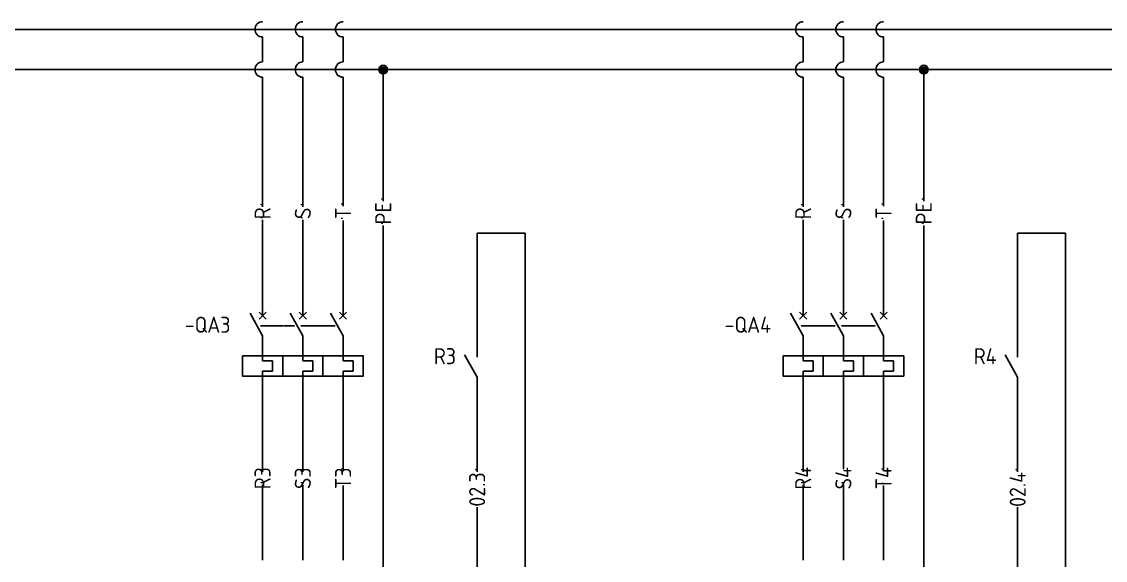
# Model space of a CAD drawing. Header units: millimetres. Extents: x 67033 to 212947, y 35102 to 335921.
# Drawn here: x 70400 to 72046, y 168049 to 168867 of the extents above; entities that cross this region are included whole.
import ezdxf
from ezdxf.enums import TextEntityAlignment as Align

# ---------------------------------------------------------------- set-up
doc = ezdxf.new("R2010")
doc.units = ezdxf.units.MM
doc.linetypes.add('DASHED', pattern=[0.75, 0.5, -0.25])
for name, color, linetype in [('LINK', 9, 'DASHED'), ('MISC', 2, 'Continuous'), ('RED_2.5mm^2', 1, 'Continuous'), ('SYMS', 7, 'Continuous'), ('TAGS', 51, 'Continuous')]:
    doc.layers.add(name, color=color, linetype=linetype)
doc.styles.add('WD_IEC', font='isocp2.shx', dxfattribs={"width": 0.9, "height": 4})

# ---------------------------------------------------------------- blocks, each defined once
blk = doc.blocks.new('VCB11TH')
for p, q in [((0, 7.5), (0, 2.5)), ((0, -2.5), (-3.12, 3.12)), ((-0.88, 3.38), (0.88, 1.62)), ((-0.88, 1.62), (0.88, 3.38)), ((0, -2.5), (0, -8.75)), ((0, -8.75), (2.5, -8.75)), ((2.5, -8.75), (2.5, -11.25)), ((0, -11.25), (0, -12.5)), ((2.5, -11.25), (0, -11.25)), ((0, -12.5), (0, -17.5))]:
    blk.add_line(p, q)
blk.add_lwpolyline([(-5, -7.5), (-5, -12.5), (5, -12.5), (5, -7.5)], close=True)
at = {"style": 'WD_IEC'}
for tag, p in [('INST', (-8, 5.25)), ('LOC', (-8, 1.75)), ('TAG1', (-8, -1.75)), ('RATING1', (-8, -6.35)), ('DESC1', (-8, -14.35)), ('DESC2', (-8, -17.85)), ('DESC3', (-8, -21.35))]:
    blk.add_attdef(tag, text='', height=2.5, dxfattribs=at).set_placement(p, align=Align.RIGHT)
blk.add_attdef('TERM01', text='', height=2, rotation=90, dxfattribs=at).set_placement((-1, 7.5), align=Align.RIGHT)
at = {"style": 'WD_IEC', "flags": 1}
for tag, p, height in [('X2TERM01', (0, 7.5), 0.32), ('MFG', (2.75, 6.5), 1.5), ('CAT', (2.75, 4), 1.5), ('X4LINK', (-2, 0), 0.32), ('X1LINK', (-0.5, 0), 0.32), ('COMMON', (-3.75, -8.75), 1), ('ASSYCODE', (1, -14), 1), ('FAMILY', (1, -15.5), 1), ('CATDESC', (1, -17), 1), ('X8TERM02', (0, -17.5), 0.32)]:
    blk.add_attdef(tag, p, '', height=height, dxfattribs=at)
at = {"lineweight": 15, "style": 'WD_IEC'}
blk.add_attdef('XREF', text='', height=2.5, dxfattribs=at).set_placement((-8, -10.35), align=Align.RIGHT)
at = {"style": 'WD_IEC'}
blk.add_attdef('TERM02', (-1, -17.5), '', height=2, rotation=90, dxfattribs=at)
blk = doc.blocks.new('VCB21TH')
for p, q in [((0, 7.5), (0, 2.5)), ((0, -2.5), (-3.12, 3.12)), ((-0.88, 3.38), (0.88, 1.62)), ((-0.88, 1.62), (0.88, 3.38)), ((0, -2.5), (0, -8.75)), ((0, -8.75), (2.5, -8.75)), ((2.5, -8.75), (2.5, -11.25)), ((0, -11.25), (0, -12.5)), ((2.5, -11.25), (0, -11.25)), ((0, -12.5), (0, -17.5))]:
    blk.add_line(p, q)
blk.add_lwpolyline([(-5, -7.5), (-5, -12.5), (5, -12.5), (5, -7.5)], close=True)
at = {"style": 'WD_IEC'}
for tag, p in [('INST', (-8, 5.25)), ('LOC', (-8, 1.75)), ('TAG2', (-8, -1.75)), ('DESC1', (-8, -14.35)), ('DESC2', (-8, -17.85)), ('DESC3', (-8, -21.35))]:
    blk.add_attdef(tag, text='', height=2.5, dxfattribs=at).set_placement(p, align=Align.RIGHT)
blk.add_attdef('TERM01', text='', height=2, rotation=90, dxfattribs=at).set_placement((-1, 7.5), align=Align.RIGHT)
at = {"style": 'WD_IEC', "flags": 1}
for tag, p, height in [('X2TERM01', (0, 7.5), 0.32), ('X4LINK', (-2, 0), 0.32), ('X1LINK', (-0.5, 0), 0.32), ('CONTACT', (-5, -7.5), 1), ('FAMILY', (1, -15.5), 1), ('X8TERM02', (0, -17.5), 0.32)]:
    blk.add_attdef(tag, p, '', height=height, dxfattribs=at)
blk.add_attdef('RATING1', text='', height=2.5, dxfattribs=at).set_placement((-8, -6.35), align=Align.RIGHT)
at = {"lineweight": 15, "style": 'WD_IEC'}
blk.add_attdef('XREF', text='', height=2.5, dxfattribs=at).set_placement((-8, -10.35), align=Align.RIGHT)
at = {"style": 'WD_IEC'}
blk.add_attdef('TERM02', (-1, -17.5), '', height=2, rotation=90, dxfattribs=at)
blk = doc.blocks.new('VT0_LGENERIC')
at = {"style": 'WD_IEC'}
blk.add_attdef('COLOR', text='', height=2.5, rotation=90, dxfattribs=at).set_placement((0, 0), align=Align.MIDDLE_CENTER)
at = {"style": 'WD_IEC', "flags": 1}
for tag, p in [('X2TERM01', (0, 4)), ('X8TERM01', (0, -4))]:
    blk.add_attdef(tag, p, '', height=0.16, rotation=90, dxfattribs=at)
at = {"style": 'WD_IEC'}
for tag, p in [('X2_TINY_DOT_DONT_REMOVE', (0, 4)), ('X8_TINY_DOT_DONT_REMOVE', (0, -4))]:
    blk.add_attdef(tag, p, '', height=0.0001, rotation=90, dxfattribs=at)
blk = doc.blocks.new('WDDOT')
for radius in [0.72, 0.449, 0.223]:
    blk.add_circle((0, 0), radius)
blk = doc.blocks.new('VCR21')
for p, q in [((0, 7.5), (0, 2.5)), ((0, -2.5), (-3.12, 3.12)), ((0, -2.5), (0, -7.5))]:
    blk.add_line(p, q)
at = {"style": 'WD_IEC'}
for tag, p in [('INST', (-5.25, 6.75)), ('LOC', (-5.25, 3.75)), ('TAG2', (-5.25, 0.75)), ('XREF', (-5.25, -3.75)), ('DESC1', (-5.25, -6.75)), ('DESC2', (-5.25, -9.75)), ('DESC3', (-5.25, -12.75))]:
    blk.add_attdef(tag, text='', height=2.5, dxfattribs=at).set_placement(p, align=Align.RIGHT)
blk.add_attdef('TERM01', text='', height=2, rotation=90, dxfattribs=at).set_placement((-1, 7.5), align=Align.RIGHT)
at = {"style": 'WD_IEC', "flags": 1}
for tag, p, height in [('X2TERM01', (0, 7.5), 0.32), ('X4LINK', (-2.75, 0), 0.32), ('X1LINK', (-0.5, 0), 0.32), ('CONTACT', (4, -3.5), 1), ('FAMILY', (4, -5), 1), ('COMMON', (5.25, -4.75), 1), ('X8TERM02', (0, -7.5), 0.32)]:
    blk.add_attdef(tag, p, '', height=height, dxfattribs=at)
at = {"style": 'WD_IEC'}
blk.add_attdef('TERM02', (-1, -7.5), '', height=2, rotation=90, dxfattribs=at)

msp = doc.modelspace()

# ---------------------------------------------------------------- linework, layer by layer
at = {"layer": 'LINK'}
for points in [[(70762.9, 168405.1), (70814.8, 168405.1)], [(70823.9, 168405.1), (70875.9, 168405.1)], [(71583.7, 168405.1), (71635.6, 168405.1)], [(71644.8, 168405.1), (71696.7, 168405.1)]]:
    msp.add_lwpolyline(points, dxfattribs=at)
at = {"layer": 'RED_2.5mm^2', "color": 5}
msp.add_line((68093.9, 168854.9), (73236.6, 168854.9), dxfattribs=at)
at = {"layer": 'RED_2.5mm^2'}
for p, q in [((70765.9, 168805.4), (70765.9, 168843.3)), ((70827, 168805.4), (70827, 168843.3)), ((70888.1, 168805.4), (70888.1, 168843.3)), ((71586.8, 168805.4), (71586.8, 168843.3)), ((71647.9, 168805.4), (71647.9, 168843.3)), ((71708.9, 168805.4), (71708.9, 168843.3)), ((70765.9, 168585.7), (70765.9, 168782.2)), ((70827, 168585.7), (70827, 168782.2)), ((70888.1, 168586.7), (70888.1, 168782.2)), ((71586.8, 168585.7), (71586.8, 168782.2)), ((71647.9, 168585.7), (71647.9, 168782.2)), ((71708.9, 168586.7), (71708.9, 168782.2)), ((70765.9, 168565.9), (70765.9, 168451)), ((70827, 168565.9), (70827, 168451)), ((70888.1, 168564.9), (70888.1, 168451)), ((71586.8, 168565.9), (71586.8, 168451)), ((71647.9, 168565.9), (71647.9, 168451)), ((71708.9, 168564.9), (71708.9, 168451)), ((71164.6, 168545.7), (71091.7, 168545.7)), ((71091.7, 168545.7), (71091.7, 168388)), ((71164.6, 167393.9), (71164.6, 168545.7)), ((71985.4, 168545.7), (71912.5, 168545.7)), ((71912.5, 168545.7), (71912.5, 168388)), ((71985.4, 167393.9), (71985.4, 168545.7)), ((70765.9, 168298.3), (70765.9, 168183.7)), ((70827, 168298.3), (70827, 168183.7)), ((70888.1, 168298.3), (70888.1, 168184.6)), ((71091.7, 168296.4), (71091.7, 168183.7)), ((71586.8, 168298.3), (71586.8, 168183.7)), ((71647.9, 168298.3), (71647.9, 168187.3)), ((71708.9, 168298.3), (71708.9, 168184.6)), ((71912.5, 168296.4), (71912.5, 168183.7)), ((70765.9, 168163.8), (70765.9, 168049.2)), ((70827, 168163.8), (70827, 168049.2)), ((71586.8, 168163.8), (71586.8, 168049.2)), ((71647.9, 168163.8), (71647.9, 168049.2)), ((70888.1, 168162.8), (70888.1, 168049.2)), ((71708.9, 168162.8), (71708.9, 168049.2)), ((71091.7, 168129.7), (71091.7, 168017.1)), ((71912.5, 168129.7), (71912.5, 168017.1))]:
    msp.add_line(p, q, dxfattribs=at)
at = {"layer": 'RED_2.5mm^2', "color": 2}
for p, q in [((68102.4, 168793.8), (73236.6, 168793.8)), ((70949.1, 168594.3), (70949.1, 168793.8)), ((71770, 168594.3), (71770, 168793.8)), ((70949.1, 167679.4), (70949.1, 168557.3)), ((71770, 167679.4), (71770, 168557.3))]:
    msp.add_line(p, q, dxfattribs=at)
at = {"layer": 'RED_2.5mm^2'}
for centre in [(70765.9, 168854.9), (70827, 168854.9), (70888.1, 168854.9), (71586.8, 168854.9), (71647.9, 168854.9), (71708.9, 168854.9), (70765.9, 168793.8), (70827, 168793.8), (70888.1, 168793.8), (71586.8, 168793.8), (71647.9, 168793.8), (71708.9, 168793.8)]:
    msp.add_arc(centre, 11.6, 90, 270, dxfattribs=at)

# ---------------------------------------------------------------- block references
at = {"layer": 'SYMS'}
for name, p, xscale, yscale, zscale in [('WDDOT', (70949.1, 168793.8), 9.16142600546251, 9.16142600546251, 9.16142600546251), ('WDDOT', (71770, 168793.8), 9.16142600546251, 9.16142600546251, 9.16142600546251), ('VCB21TH', (70827, 168405.1), 6.107617336975006, 6.107617336975006, 6.107617336975006), ('VCB21TH', (70888.1, 168405.1), 6.107617336975006, 6.107617336975006, 6.107617336975006), ('VCB21TH', (71647.9, 168405.1), 6.107617336975006, 6.107617336975006, 6.107617336975006), ('VCB21TH', (71708.9, 168405.1), 6.107617336975006, 6.107617336975006, 6.107617336975006)]:
    msp.add_blockref(name, p, dxfattribs=dict(at, xscale=xscale, yscale=yscale, zscale=zscale))
ref = msp.add_blockref('VT0_LGENERIC', (70888.1, 168575.8), dxfattribs=dict(at, xscale=6.107617336975006, yscale=6.107617336975006, zscale=6.107617336975006))
ref.add_attrib('X8_TINY_DOT_DONT_REMOVE', '.', (70888.1, 168564.9), dxfattribs={"layer": 'MISC', "height": 24.4, "rotation": 90, "style": 'WD_IEC'})
ref.add_attrib('X2_TINY_DOT_DONT_REMOVE', '.', (70888.1, 168586.7), dxfattribs={"layer": 'MISC', "height": 24.4, "rotation": 90, "style": 'WD_IEC'})
ref.add_attrib('COLOR', 'T', dxfattribs={"layer": 'MISC', "height": 24.4, "rotation": 90, "style": 'WD_IEC'}).set_placement((70888.1, 168575.8), align=Align.MIDDLE_CENTER)
at = {"layer": 'SYMS', "color": 2}
ref = msp.add_blockref('VT0_LGENERIC', (70949.1, 168575.8), dxfattribs=dict(at, xscale=6.107617336975006, yscale=6.107617336975006, zscale=6.107617336975006))
ref.add_attrib('X8_TINY_DOT_DONT_REMOVE', '.', (70949.1, 168557.3), dxfattribs={"layer": 'MISC', "height": 24.4, "rotation": 90, "style": 'WD_IEC'})
ref.add_attrib('X2_TINY_DOT_DONT_REMOVE', '.', (70949.1, 168594.3), dxfattribs={"layer": 'MISC', "height": 24.4, "rotation": 90, "style": 'WD_IEC'})
ref.add_attrib('COLOR', 'PE', dxfattribs={"layer": 'MISC', "height": 24.43, "rotation": 90, "style": 'WD_IEC'}).set_placement((70949.1, 168575.8), align=Align.MIDDLE_CENTER)
at = {"layer": 'SYMS'}
ref = msp.add_blockref('VT0_LGENERIC', (71708.9, 168575.8), dxfattribs=dict(at, xscale=6.107617336975006, yscale=6.107617336975006, zscale=6.107617336975006))
ref.add_attrib('X8_TINY_DOT_DONT_REMOVE', '.', (71708.9, 168564.9), dxfattribs={"layer": 'MISC', "height": 24.4, "rotation": 90, "style": 'WD_IEC'})
ref.add_attrib('X2_TINY_DOT_DONT_REMOVE', '.', (71708.9, 168586.7), dxfattribs={"layer": 'MISC', "height": 24.4, "rotation": 90, "style": 'WD_IEC'})
ref.add_attrib('COLOR', 'T', dxfattribs={"layer": 'MISC', "height": 24.4, "rotation": 90, "style": 'WD_IEC'}).set_placement((71708.9, 168575.8), align=Align.MIDDLE_CENTER)
ref = msp.add_blockref('VT0_LGENERIC', (71770, 168575.8), dxfattribs=dict(at, xscale=6.107617336975006, yscale=6.107617336975006, zscale=6.107617336975006))
ref.add_attrib('X8_TINY_DOT_DONT_REMOVE', '.', (71770, 168557.3), dxfattribs={"layer": 'MISC', "height": 24.4, "rotation": 90, "style": 'WD_IEC'})
ref.add_attrib('X2_TINY_DOT_DONT_REMOVE', '.', (71770, 168594.3), dxfattribs={"layer": 'MISC', "height": 24.4, "rotation": 90, "style": 'WD_IEC'})
ref.add_attrib('COLOR', 'PE', dxfattribs={"layer": 'MISC', "height": 24.43, "rotation": 90, "style": 'WD_IEC'}).set_placement((71770, 168575.8), align=Align.MIDDLE_CENTER)
ref = msp.add_blockref('VT0_LGENERIC', (70765.9, 168575.8), dxfattribs=dict(at, xscale=6.107617336975006, yscale=6.107617336975006, zscale=6.107617336975006))
ref.add_attrib('X8_TINY_DOT_DONT_REMOVE', '.', (70765.9, 168565.9), dxfattribs={"layer": 'MISC', "height": 24.4, "rotation": 90, "style": 'WD_IEC'})
ref.add_attrib('X2_TINY_DOT_DONT_REMOVE', '.', (70765.9, 168585.7), dxfattribs={"layer": 'MISC', "height": 24.4, "rotation": 90, "style": 'WD_IEC'})
ref.add_attrib('COLOR', 'R', dxfattribs={"layer": 'MISC', "height": 24.4, "rotation": 90, "style": 'WD_IEC'}).set_placement((70765.9, 168575.8), align=Align.MIDDLE_CENTER)
ref = msp.add_blockref('VT0_LGENERIC', (70827, 168575.8), dxfattribs=dict(at, xscale=6.107617336975006, yscale=6.107617336975006, zscale=6.107617336975006))
ref.add_attrib('X8_TINY_DOT_DONT_REMOVE', '.', (70827, 168565.9), dxfattribs={"layer": 'MISC', "height": 24.4, "rotation": 90, "style": 'WD_IEC'})
ref.add_attrib('X2_TINY_DOT_DONT_REMOVE', '.', (70827, 168585.7), dxfattribs={"layer": 'MISC', "height": 24.4, "rotation": 90, "style": 'WD_IEC'})
ref.add_attrib('COLOR', 'S', dxfattribs={"layer": 'MISC', "height": 24.4, "rotation": 90, "style": 'WD_IEC'}).set_placement((70827, 168575.8), align=Align.MIDDLE_CENTER)
ref = msp.add_blockref('VT0_LGENERIC', (71586.8, 168575.8), dxfattribs=dict(at, xscale=6.107617336975006, yscale=6.107617336975006, zscale=6.107617336975006))
ref.add_attrib('X8_TINY_DOT_DONT_REMOVE', '.', (71586.8, 168565.9), dxfattribs={"layer": 'MISC', "height": 24.4, "rotation": 90, "style": 'WD_IEC'})
ref.add_attrib('X2_TINY_DOT_DONT_REMOVE', '.', (71586.8, 168585.7), dxfattribs={"layer": 'MISC', "height": 24.4, "rotation": 90, "style": 'WD_IEC'})
ref.add_attrib('COLOR', 'R', dxfattribs={"layer": 'MISC', "height": 24.4, "rotation": 90, "style": 'WD_IEC'}).set_placement((71586.8, 168575.8), align=Align.MIDDLE_CENTER)
ref = msp.add_blockref('VT0_LGENERIC', (71647.9, 168575.8), dxfattribs=dict(at, xscale=6.107617336975006, yscale=6.107617336975006, zscale=6.107617336975006))
ref.add_attrib('X8_TINY_DOT_DONT_REMOVE', '.', (71647.9, 168565.9), dxfattribs={"layer": 'MISC', "height": 24.4, "rotation": 90, "style": 'WD_IEC'})
ref.add_attrib('X2_TINY_DOT_DONT_REMOVE', '.', (71647.9, 168585.7), dxfattribs={"layer": 'MISC', "height": 24.4, "rotation": 90, "style": 'WD_IEC'})
ref.add_attrib('COLOR', 'S', dxfattribs={"layer": 'MISC', "height": 24.4, "rotation": 90, "style": 'WD_IEC'}).set_placement((71647.9, 168575.8), align=Align.MIDDLE_CENTER)
ref = msp.add_blockref('VCB11TH', (70765.9, 168405.1), dxfattribs=dict(at, xscale=6.107617336975006, yscale=6.107617336975006, zscale=6.107617336975006))
ref.add_attrib('TAG1', '-QA3', dxfattribs={"layer": 'TAGS', "height": 24.43, "style": 'WD_IEC'}).set_placement((70717.1, 168394.5), align=Align.RIGHT)
ref = msp.add_blockref('VCB11TH', (71586.8, 168405.1), dxfattribs=dict(at, xscale=6.107617336975006, yscale=6.107617336975006, zscale=6.107617336975006))
ref.add_attrib('TAG1', '-QA4', dxfattribs={"layer": 'TAGS', "height": 24.43, "style": 'WD_IEC'}).set_placement((71537.9, 168394.5), align=Align.RIGHT)
ref = msp.add_blockref('VCR21', (71091.7, 168342.2), dxfattribs=dict(at, xscale=6.107617336975006, yscale=6.107617336975006, zscale=6.107617336975006))
ref.add_attrib('TAG2', 'R3', dxfattribs={"layer": 'TAGS', "height": 24.43, "style": 'WD_IEC'}).set_placement((71059.6, 168346.7), align=Align.RIGHT)
ref = msp.add_blockref('VCR21', (71912.5, 168342.2), dxfattribs=dict(at, xscale=6.107617336975006, yscale=6.107617336975006, zscale=6.107617336975006))
ref.add_attrib('TAG2', 'R4', dxfattribs={"layer": 'TAGS', "height": 24.43, "style": 'WD_IEC'}).set_placement((71880.5, 168346.7), align=Align.RIGHT)
ref = msp.add_blockref('VT0_LGENERIC', (70765.9, 168173.7), dxfattribs=dict(at, xscale=6.107617336975006, yscale=6.107617336975006, zscale=6.107617336975006))
ref.add_attrib('X8_TINY_DOT_DONT_REMOVE', '.', (70765.9, 168163.8), dxfattribs={"layer": 'MISC', "height": 24.4, "rotation": 90, "style": 'WD_IEC'})
ref.add_attrib('X2_TINY_DOT_DONT_REMOVE', '.', (70765.9, 168183.7), dxfattribs={"layer": 'MISC', "height": 24.4, "rotation": 90, "style": 'WD_IEC'})
ref.add_attrib('COLOR', 'R3', dxfattribs={"layer": 'MISC', "height": 24.43, "rotation": 90, "style": 'WD_IEC'}).set_placement((70765.9, 168173.7), align=Align.MIDDLE_CENTER)
ref = msp.add_blockref('VT0_LGENERIC', (70827, 168173.7), dxfattribs=dict(at, xscale=6.107617336975006, yscale=6.107617336975006, zscale=6.107617336975006))
ref.add_attrib('X8_TINY_DOT_DONT_REMOVE', '.', (70827, 168163.8), dxfattribs={"layer": 'MISC', "height": 24.4, "rotation": 90, "style": 'WD_IEC'})
ref.add_attrib('X2_TINY_DOT_DONT_REMOVE', '.', (70827, 168183.7), dxfattribs={"layer": 'MISC', "height": 24.4, "rotation": 90, "style": 'WD_IEC'})
ref.add_attrib('COLOR', 'S3', dxfattribs={"layer": 'MISC', "height": 24.43, "rotation": 90, "style": 'WD_IEC'}).set_placement((70827, 168173.7), align=Align.MIDDLE_CENTER)
ref = msp.add_blockref('VT0_LGENERIC', (70888.1, 168173.7), dxfattribs=dict(at, xscale=6.107617336975006, yscale=6.107617336975006, zscale=6.107617336975006))
ref.add_attrib('X8_TINY_DOT_DONT_REMOVE', '.', (70888.1, 168162.8), dxfattribs={"layer": 'MISC', "height": 24.4, "rotation": 90, "style": 'WD_IEC'})
ref.add_attrib('X2_TINY_DOT_DONT_REMOVE', '.', (70888.1, 168184.6), dxfattribs={"layer": 'MISC', "height": 24.4, "rotation": 90, "style": 'WD_IEC'})
ref.add_attrib('COLOR', 'T3', dxfattribs={"layer": 'MISC', "height": 24.43, "rotation": 90, "style": 'WD_IEC'}).set_placement((70888.1, 168173.7), align=Align.MIDDLE_CENTER)
ref = msp.add_blockref('VT0_LGENERIC', (71091.7, 168156.7), dxfattribs=dict(at, xscale=6.107617336975006, yscale=6.107617336975006, zscale=6.107617336975006))
ref.add_attrib('X8_TINY_DOT_DONT_REMOVE', '.', (71091.7, 168129.7), dxfattribs={"layer": 'MISC', "height": 24.4, "rotation": 90, "style": 'WD_IEC'})
ref.add_attrib('X2_TINY_DOT_DONT_REMOVE', '.', (71091.7, 168183.7), dxfattribs={"layer": 'MISC', "height": 24.4, "rotation": 90, "style": 'WD_IEC'})
ref.add_attrib('COLOR', '02.3', dxfattribs={"layer": 'MISC', "height": 24.43, "rotation": 90, "style": 'WD_IEC'}).set_placement((71091.7, 168156.7), align=Align.MIDDLE_CENTER)
ref = msp.add_blockref('VT0_LGENERIC', (71586.8, 168173.7), dxfattribs=dict(at, xscale=6.107617336975006, yscale=6.107617336975006, zscale=6.107617336975006))
ref.add_attrib('X8_TINY_DOT_DONT_REMOVE', '.', (71586.8, 168163.8), dxfattribs={"layer": 'MISC', "height": 24.4, "rotation": 90, "style": 'WD_IEC'})
ref.add_attrib('X2_TINY_DOT_DONT_REMOVE', '.', (71586.8, 168183.7), dxfattribs={"layer": 'MISC', "height": 24.4, "rotation": 90, "style": 'WD_IEC'})
ref.add_attrib('COLOR', 'R4', dxfattribs={"layer": 'MISC', "height": 24.43, "rotation": 90, "style": 'WD_IEC'}).set_placement((71586.8, 168173.7), align=Align.MIDDLE_CENTER)
ref = msp.add_blockref('VT0_LGENERIC', (71647.9, 168173.7), dxfattribs=dict(at, xscale=6.107617336975006, yscale=6.107617336975006, zscale=6.107617336975006))
ref.add_attrib('X8_TINY_DOT_DONT_REMOVE', '.', (71647.9, 168163.8), dxfattribs={"layer": 'MISC', "height": 24.4, "rotation": 90, "style": 'WD_IEC'})
ref.add_attrib('X2_TINY_DOT_DONT_REMOVE', '.', (71647.9, 168163.8), dxfattribs={"layer": 'MISC', "height": 24.4, "rotation": 90, "style": 'WD_IEC'})
ref.add_attrib('COLOR', 'S4', dxfattribs={"layer": 'MISC', "height": 24.43, "rotation": 90, "style": 'WD_IEC'}).set_placement((71647.9, 168173.7), align=Align.MIDDLE_CENTER)
ref = msp.add_blockref('VT0_LGENERIC', (71708.9, 168173.7), dxfattribs=dict(at, xscale=6.107617336975006, yscale=6.107617336975006, zscale=6.107617336975006))
ref.add_attrib('X8_TINY_DOT_DONT_REMOVE', '.', (71708.9, 168162.8), dxfattribs={"layer": 'MISC', "height": 24.4, "rotation": 90, "style": 'WD_IEC'})
ref.add_attrib('X2_TINY_DOT_DONT_REMOVE', '.', (71708.9, 168184.6), dxfattribs={"layer": 'MISC', "height": 24.4, "rotation": 90, "style": 'WD_IEC'})
ref.add_attrib('COLOR', 'T4', dxfattribs={"layer": 'MISC', "height": 24.43, "rotation": 90, "style": 'WD_IEC'}).set_placement((71708.9, 168173.7), align=Align.MIDDLE_CENTER)
ref = msp.add_blockref('VT0_LGENERIC', (71912.5, 168156.7), dxfattribs=dict(at, xscale=6.107617336975006, yscale=6.107617336975006, zscale=6.107617336975006))
ref.add_attrib('X8_TINY_DOT_DONT_REMOVE', '.', (71912.5, 168129.7), dxfattribs={"layer": 'MISC', "height": 24.4, "rotation": 90, "style": 'WD_IEC'})
ref.add_attrib('X2_TINY_DOT_DONT_REMOVE', '.', (71912.5, 168183.7), dxfattribs={"layer": 'MISC', "height": 24.4, "rotation": 90, "style": 'WD_IEC'})
ref.add_attrib('COLOR', '02.4', dxfattribs={"layer": 'MISC', "height": 24.43, "rotation": 90, "style": 'WD_IEC'}).set_placement((71912.5, 168156.7), align=Align.MIDDLE_CENTER)

doc.saveas('drawing.dxf')
